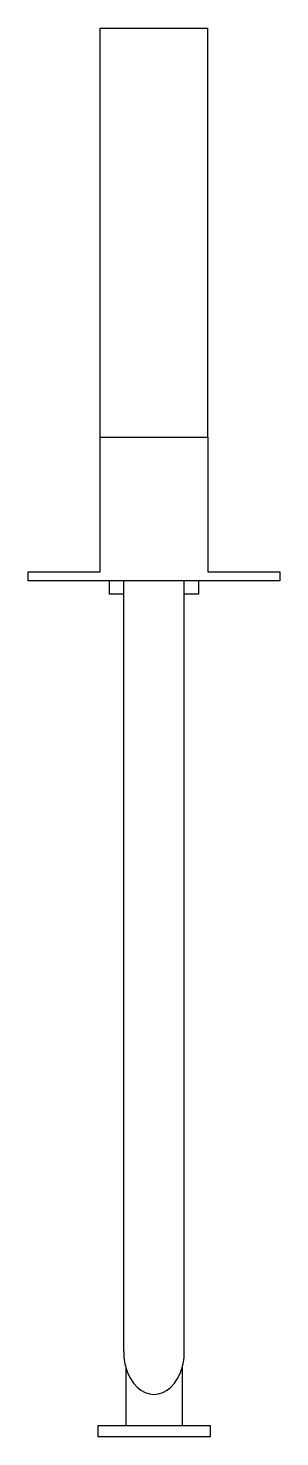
# Model space of a CAD drawing. Header units: millimetres. Extents: x -56 to 56, y 50 to 677.
import ezdxf

# ---------------------------------------------------------------- set-up
doc = ezdxf.new("R2010")
doc.units = ezdxf.units.MM
doc.layers.add('KwikScaf Matrix', color=7, linetype='Continuous')

# ---------------------------------------------------------------- blocks, each defined once
blk = doc.blocks.new('109603yz')
at = {"layer": 'KwikScaf Matrix', "color": 0, "extrusion": (0, 1, -1.83691e-16)}
for p, q in [((-24, 495), (-24, 677)), ((-24, 677), (0, 677)), ((0, 677), (24, 677)), ((24, 495), (24, 677)), ((-24, 435), (-24, 495)), ((-24, 495), (24, 495)), ((24, 495), (24, 435)), ((-56, 435), (-24, 435)), ((-56, 431), (-56, 435)), ((24, 435), (56, 435)), ((56, 435), (56, 431)), ((56, 431), (-56, 431)), ((-20, 431), (-20, 425)), ((-13.5, 88), (-13.5, 431)), ((13.5, 88), (13.5, 431)), ((20, 425), (20, 431)), ((-13.5, 425), (-20, 425)), ((20, 425), (13.5, 425)), ((-12.5, 80.79), (-12.5, 55)), ((12.5, 80.79), (12.5, 55)), ((-25, 55), (25, 55)), ((-25, 55), (-25, 50)), ((25, 55), (25, 50)), ((25, 50), (-25, 50))]:
    blk.add_line(p, q, dxfattribs=at)
at = {"layer": 'KwikScaf Matrix', "color": 0}
for start_param, end_param in [(-1.570796, -1.18348), (1.18348, 1.570796), (-1.18348, 1.18348)]:
    blk.add_ellipse((0, 88), major_axis=(0, -19.09), ratio=0.707107, start_param=start_param, end_param=end_param, dxfattribs=at)

msp = doc.modelspace()

# ---------------------------------------------------------------- block references
msp.add_blockref('109603yz', (0, 0))

doc.saveas('drawing.dxf')
